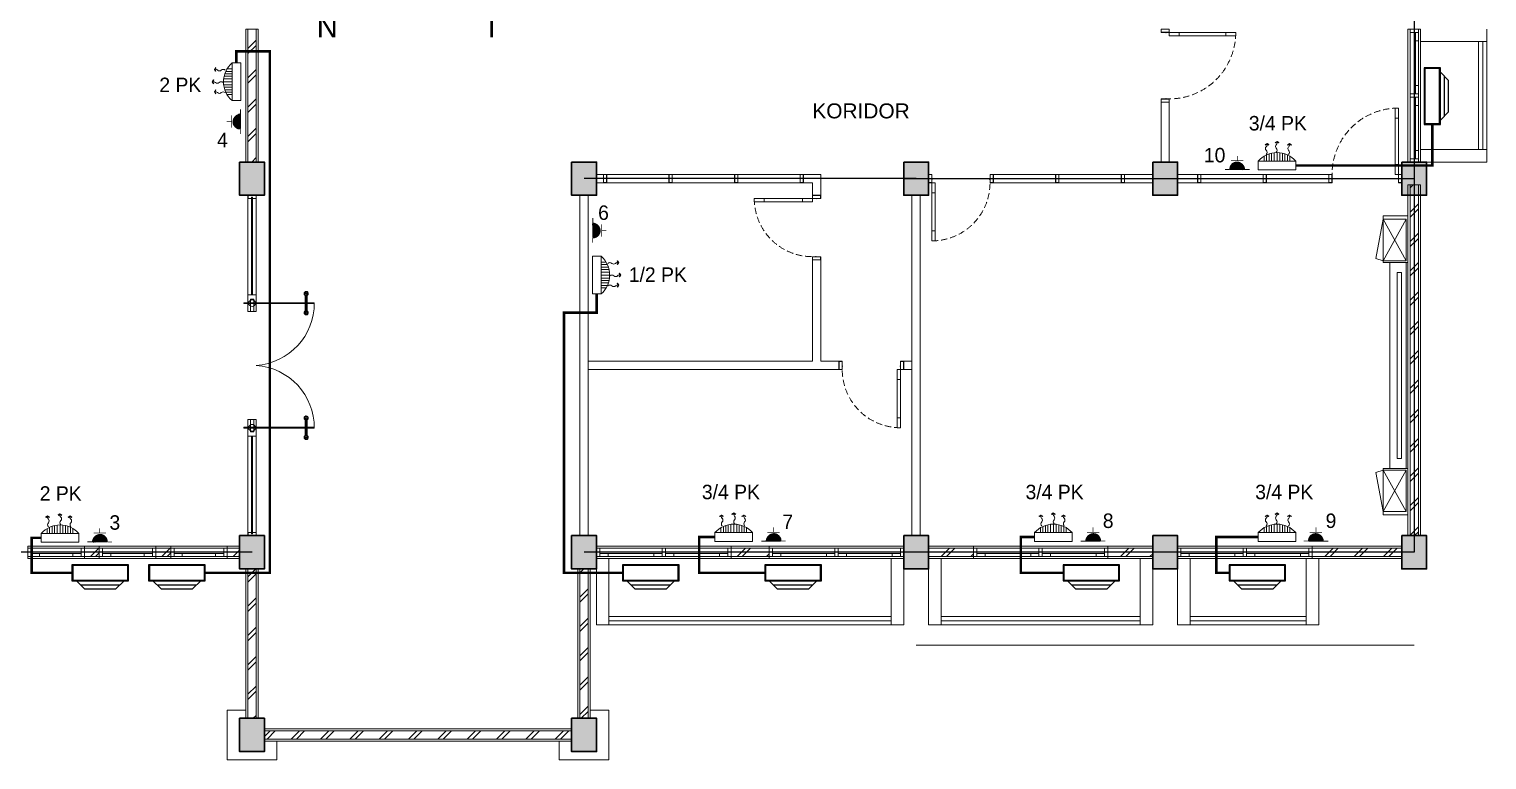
# Model space of a CAD drawing. Header units: millimetres. Extents: x -11 to 19657, y -101 to 50073.
# Drawn here: x 5921 to 9433, y 24386 to 26146 of the extents above; entities that cross this region are included whole.
import ezdxf
from ezdxf.enums import TextEntityAlignment as Align

# ---------------------------------------------------------------- set-up
doc = ezdxf.new("R2010")
doc.units = ezdxf.units.MM
for name, pattern in [('ACAD_ISO02W100', [15, 12, -3]), ('DASHED', [0.75, 0.5, -0.25]), ('HIDDEN', [0.375, 0.25, -0.125])]:
    doc.linetypes.add(name, pattern=pattern)
for name, color, linetype in [('AC', 4, 'Continuous'), ('D1', 1, 'Continuous'), ('D2', 3, 'Continuous'), ('potongan', 210, 'Continuous')]:
    doc.layers.add(name, color=color, linetype=linetype)
for name, color, linetype, lineweight in [('ars', 11, 'Continuous', 5), ('dinding', 5, 'Continuous', 15), ('FURNITURE', 163, 'Continuous', 5), ('KOLOM', 1, 'Continuous', 30), ('kus', 63, 'Continuous', 15), ('LAMPU-LISTRIK', 22, 'Continuous', 0), ('lan', 7, 'Continuous', 15), ('not', 7, 'Continuous', 20), ('PARTISI', 190, 'Continuous', 9), ('sol kol', 8, 'Continuous', 0)]:
    doc.layers.add(name, color=color, linetype=linetype, lineweight=lineweight)
doc.layers.add('as', color=1, linetype='Continuous', plot=False)
doc.styles.get("Standard").update_dxf_attribs({"font": 'arial.ttf'})
doc.styles.add('style2', font='verdana.ttf')
doc.dimstyles.new('SK-10', dxfattribs={"dimtxt": 0.25, "dimasz": 0.1, "dimexe": 0.1, "dimexo": 0, "dimgap": 0.09, "dimtad": 1, "dimdec": 0, "dimlfac": 10, "dimzin": 0, "dimdsep": 46, "dimtxsty": 'Standard', "dimblk": 'BULAT', "dimcen": 0.09, "dimclrd": 256, "dimclre": 256, "dimclrt": 256, "dimadec": 0, "dimazin": 0, "dimtfac": 1, "dimtdec": 0, "dimtofl": 0, "dimtmove": 2, "dimatfit": 3, "dimldrblk": 'BULAT', "dimfxl": 0, "dimtolj": 1, "dimtzin": 0, "dimlwd": -1, "dimlwe": -1, "dimarcsym": 0})
pattern_1 = [(45, (6758.166, 24570.925), (-35.3553, 35.3553), []), (45, (6770.666, 24570.925), (-35.3553, 35.3553), [])]

# ---------------------------------------------------------------- blocks, each defined once
blk = doc.blocks.new('K1')
at = {"layer": 'KOLOM'}
blk.add_lwpolyline([(0.2, 0.15), (-0.2, 0.15), (-0.2, -0.15), (0.2, -0.15), (0.2, 0.15)], dxfattribs=at)
blk = doc.blocks.new('P1')
at = {"lineweight": 5}
h = blk.add_hatch(dxfattribs=at)
h.set_pattern_fill('ANSI31', color=256, scale=0.020282, angle=-315, style=0)
h.set_pattern_definition([(179.99999863, (-506.106483, 1417.280242), (6.07e-11, 0.0025352112676), [])])
h.paths.add_polyline_path([(-1.729, 0.805, -1), (-1.693, 0.77, -1)])
h.paths.add_polyline_path([(-1.724, 0.801, 1), (-1.697, 0.774, 1)], flags=16)
h = blk.add_hatch(dxfattribs=at)
h.set_pattern_fill('ANSI31', color=256, scale=0.020282, angle=-315, style=0)
h.set_pattern_definition([(270.00000137, (1414.9464214, -503.7726625), (0.0025352112676, 6.07e-11), [])])
h.paths.add_polyline_path([(-1.528, 0.605, 1), (-1.564, 0.641, 1)])
h.paths.add_polyline_path([(-1.532, 0.609, -1), (-1.56, 0.637, -1)], flags=16)
h = blk.add_hatch(dxfattribs=at)
h.set_pattern_fill('ANSI31', color=256, scale=0.020282, angle=-315, style=0)
h.set_pattern_definition([(179.99999863, (-505.0458133, 1416.2195722), (6.07e-11, 0.0025352112676), [])])
h.paths.add_polyline_path([(-0.668, -0.255, -1), (-0.632, -0.291, -1)])
h.paths.add_polyline_path([(-0.664, -0.259, 1), (-0.636, -0.287, 1)], flags=16)
h = blk.add_hatch(dxfattribs=at)
h.set_pattern_fill('ANSI31', color=256, scale=0.020282, angle=-315, style=0)
h.set_pattern_definition([(270.00000137, (1416.0070912, -504.8333323), (0.0025352112676, 6.07e-11), [])])
h.paths.add_polyline_path([(-0.468, -0.455, 1), (-0.504, -0.42, 1)])
h.paths.add_polyline_path([(-0.472, -0.451, -1), (-0.499, -0.424, -1)], flags=16)
for p, q in [((-1.724, 0.801), (-1.697, 0.774)), ((-1.686, 0.781), (-1.623, 0.718)), ((-1.553, 0.648), (-1.616, 0.711)), ((-1.532, 0.609), (-1.56, 0.637)), ((-0.664, -0.259), (-0.636, -0.287)), ((-0.625, -0.28), (-0.562, -0.343)), ((-0.492, -0.413), (-0.555, -0.35)), ((-0.472, -0.451), (-0.499, -0.424))]:
    blk.add_line(p, q, dxfattribs=at)
at = {"color": 9, "lineweight": 5}
for p, q in [((-1.641, 0.7), (-1.704, 0.763)), ((-1.634, 0.693), (-1.571, 0.63)), ((-0.58, -0.361), (-0.643, -0.298)), ((-0.573, -0.368), (-0.51, -0.431))]:
    blk.add_line(p, q, dxfattribs=at)
at = {"color": 8, "lineweight": 5}
for p, q in [((-1.64, 0.701), (-1.703, 0.763)), ((-1.639, 0.702), (-1.701, 0.764)), ((-1.636, 0.705), (-1.697, 0.766)), ((-1.631, 0.71), (-1.692, 0.771)), ((-1.624, 0.703), (-1.563, 0.642)), ((-1.633, 0.694), (-1.57, 0.631)), ((-1.632, 0.695), (-1.57, 0.633)), ((-1.629, 0.698), (-1.568, 0.637)), ((-0.58, -0.36), (-0.642, -0.297)), ((-0.578, -0.358), (-0.64, -0.296)), ((-0.575, -0.356), (-0.636, -0.294)), ((-0.57, -0.351), (-0.631, -0.29)), ((-0.572, -0.367), (-0.51, -0.43)), ((-0.571, -0.366), (-0.509, -0.428)), ((-0.568, -0.363), (-0.507, -0.424)), ((-0.563, -0.358), (-0.502, -0.419))]:
    blk.add_line(p, q, dxfattribs=at)
for points in [[(-1.1, 1.241), (-1.701, 0.64), (-1.694, 0.633), (-1.093, 1.234), (-1.1, 1.241)], [(-1.273, 1.202), (-1.202, 1.273), (-1.061, 1.132), (-1.132, 1.061), (-1.273, 1.202)], [(-0.032, 0.173), (-0.633, -0.428), (-0.64, -0.421), (-0.039, 0.18), (-0.032, 0.173)], [(-0.071, 0), (0, 0.071), (-0.142, 0.212), (-0.212, 0.142), (-0.071, 0)]]:
    blk.add_lwpolyline(points)
at = {"lineweight": 9}
for points in [[(-1.153, 1.181), (-1.181, 1.153), (-1.216, 1.188), (-1.188, 1.216)], [(-1.082, 1.11), (-1.11, 1.082), (-1.181, 1.153), (-1.153, 1.181)], [(-0.163, 0.191), (-0.191, 0.163), (-0.12, 0.092), (-0.092, 0.12)], [(-0.092, 0.12), (-0.12, 0.092), (-0.085, 0.057), (-0.057, 0.085)]]:
    blk.add_lwpolyline(points, close=True, dxfattribs=at)
at = {"lineweight": 5}
for points in [[(-1.697, 0.801), (-1.724, 0.774)], [(-1.532, 0.637), (-1.56, 0.609)], [(-0.636, -0.259), (-0.664, -0.287)], [(-0.472, -0.424), (-0.499, -0.451)]]:
    blk.add_lwpolyline(points, dxfattribs=at)
for points in [[(-1.701, 0.64, 0.396093), (-0.672, 0.601)], [(-0.633, -0.428, -0.396093), (-0.672, 0.601)]]:
    blk.add_lwpolyline(points, format="xyb")
for centre in [(-1.167, 1.167), (-0.106, 0.106)]:
    blk.add_circle(centre, 0.04)
for centre, radius in [((-1.711, 0.788), 0.0254), ((-1.711, 0.788), 0.0195), ((-1.546, 0.623), 0.0254), ((-1.546, 0.623), 0.0195), ((-0.65, -0.273), 0.0254), ((-0.65, -0.273), 0.0195), ((-0.486, -0.437), 0.0254), ((-0.486, -0.437), 0.0195)]:
    blk.add_circle(centre, radius, dxfattribs=at)
blk = doc.blocks.new('P 80')
at = {"linetype": 'HIDDEN', "ltscale": 0.3}
blk.add_lwpolyline([(-0.84, 0.1, -0.414214), (-0.04, 0.9, -1.303225)], format="xyb", dxfattribs=at)
for points in [[(-0.04, 0.9), (-0.08, 0.9), (-0.08, 0.78), (-0.04, 0.78)], [(-0.04, 0.78), (-0.08, 0.78), (-0.08, 0.22), (-0.04, 0.22)], [(-0.04, 0.1), (-0.08, 0.1), (-0.08, 0.22), (-0.04, 0.22)], [(-0.835, 0.06), (-0.84, 0.06), (-0.84, 0.061), (-0.84, 0.1), (-0.88, 0.1), (-0.88, 0), (-0.84, 0), (-0.84, 0.056), (-0.835, 0.058)], [(-0.842, 0.002), (-0.878, 0.002), (-0.878, 0.098), (-0.842, 0.098)], [(-0.045, 0.06), (-0.04, 0.06), (-0.04, 0.061), (-0.04, 0.1), (0, 0.1), (0, 0), (-0.04, 0), (-0.04, 0.056), (-0.045, 0.058)], [(-0.038, 0.002), (-0.002, 0.002), (-0.002, 0.098), (-0.038, 0.098)]]:
    blk.add_lwpolyline(points, close=True)
blk = doc.blocks.new('P 70')
at = {"linetype": 'HIDDEN', "ltscale": 0.3}
blk.add_lwpolyline([(-0.74, 0.1, -0.414214), (-0.04, 0.8, -1.303225)], format="xyb", dxfattribs=at)
for points in [[(-0.04, 0.8), (-0.08, 0.8), (-0.08, 0.68), (-0.04, 0.68)], [(-0.04, 0.68), (-0.08, 0.68), (-0.08, 0.22), (-0.04, 0.22)], [(-0.04, 0.1), (-0.08, 0.1), (-0.08, 0.22), (-0.04, 0.22)], [(-0.735, 0.06), (-0.74, 0.06), (-0.74, 0.061), (-0.74, 0.1), (-0.78, 0.1), (-0.78, 0), (-0.74, 0), (-0.74, 0.056), (-0.735, 0.058)], [(-0.742, 0.002), (-0.778, 0.002), (-0.778, 0.098), (-0.742, 0.098)], [(-0.045, 0.06), (-0.04, 0.06), (-0.04, 0.061), (-0.04, 0.1), (0, 0.1), (0, 0), (-0.04, 0), (-0.04, 0.056), (-0.045, 0.058)], [(-0.038, 0.002), (-0.002, 0.002), (-0.002, 0.098), (-0.038, 0.098)]]:
    blk.add_lwpolyline(points, close=True)
blk = doc.blocks.new('FUR.6')
at = {"lineweight": 13}
for p, q in [((-0.2, 1.26), (-0.2, 1.76)), ((0.08, 1.76), (-0.2, 1.76)), ((0.08, 1.24), (0.08, 1.74)), ((-0.22, 1.24), (0.08, 1.24)), ((-0.2, 1.26), (0.08, 1.26)), ((-0.2, 0), (-0.2, 1.24)), ((0, 0), (0, 1.24)), ((-0.2, 0), (-0.2, -1.24)), ((0, 0), (0, -1.24)), ((-0.22, -1.24), (0.08, -1.24)), ((-0.2, -1.26), (-0.2, -1.76)), ((-0.2, -1.26), (0.08, -1.26)), ((0.08, -1.24), (0.08, -1.74)), ((0.08, -1.76), (-0.2, -1.76))]:
    blk.add_line(p, q, dxfattribs=at)
at = {"lineweight": 5}
for p, q in [((-0.2, 1.76), (0.08, 1.26)), ((-0.2, 1.26), (0.08, 1.76)), ((-0.2, -1.76), (0.08, -1.26)), ((-0.2, -1.26), (0.08, -1.76))]:
    blk.add_line(p, q, dxfattribs=at)
at = {"linetype": 'ACAD_ISO02W100', "lineweight": 5}
for p, q in [((0.08, 1.76), (0.169, 1.289)), ((0.169, 1.289), (0.08, 1.26)), ((0.169, -1.289), (0.08, -1.26)), ((0.08, -1.76), (0.169, -1.289))]:
    blk.add_line(p, q, dxfattribs=at)
at = {"lineweight": 13}
for points in [[(0.08, 1.8), (-0.22, 1.8), (-0.22, 0)], [(-0.091, 0), (-0.091, 1.119), (-0.141, 1.119), (-0.141, 0)], [(0.08, -1.8), (-0.22, -1.8), (-0.22, 0)], [(-0.091, 0), (-0.091, -1.119), (-0.141, -1.119), (-0.141, 0)]]:
    blk.add_lwpolyline(points, dxfattribs=at)
for points in [[(0.08, 1.8), (0.08, 1.76)], [(0.08, -1.8), (0.08, -1.76)]]:
    blk.add_lwpolyline(points)
blk = doc.blocks.new('NOTASI RUANG')
at = {"layer": 'not'}
for height, p in [(0.26, (-0.011, 0.3)), (0.175, (-0.009, -0.017))]:
    blk.add_attdef('RUANG', text='', height=height, dxfattribs=at).set_placement(p, align=Align.MIDDLE_CENTER)
blk = doc.blocks.new('H')
at = {"layer": 'LAMPU-LISTRIK', "ltscale": 2}
blk.add_line((2116771, -303777), (2116700, -303777), dxfattribs=at)
at = {"layer": 'LAMPU-LISTRIK', "ltscale": 2, "const_width": 10}
for points in [[(2116880, -303647), (2116880, -303577)], [(2116700, -303777), (2116771, -303777)], [(2116970, -303647), (2116790, -303647)], [(2117060, -303777), (2116989, -303777)]]:
    blk.add_lwpolyline(points, dxfattribs=at)
blk.add_lwpolyline([(2116989, -303777, 1), (2116771, -303777)], format="xyb", dxfattribs=at)
blk = doc.blocks.new('01AROR1k')
for points in [[(21, 21), (16, 26), (0, 0)], [(21, -21), (16, -26), (0, 0)]]:
    blk.add_lwpolyline(points, close=True)
for centre, radius, start, end in [((13, 44), 46, 253.9459, 313.0849), ((68, -15), 35.6, 46.9151, 133.0849), ((120, 40), 40.1, 226.9151, 313.0849)]:
    blk.add_arc(centre, radius, start, end)
blk = doc.blocks.new('FDS')
at = {"layer": 'LAMPU-LISTRIK', "color": 2}
for p, q in [((4834.5, 21594.7), (4834.5, 21573.6)), ((4925.4, 21594.7), (4834.5, 21594.7)), ((4834.5, 21573.6), (4925.4, 21573.6)), ((4849, 21561.6), (4849, 21573.6)), ((4854.9, 21558.5), (4854.9, 21573.6)), ((4861, 21556.1), (4861, 21573.6)), ((4866.8, 21554.5), (4866.8, 21573.6)), ((4872.8, 21553.5), (4872.8, 21573.6)), ((4880, 21553.1), (4880, 21573.6)), ((4887.1, 21553.5), (4887.1, 21573.6)), ((4893.2, 21554.5), (4893.2, 21573.6)), ((4899, 21556.1), (4899, 21573.6)), ((4905, 21558.5), (4905, 21573.6)), ((4910.9, 21561.6), (4910.9, 21573.6)), ((4925.4, 21594.7), (4925.4, 21573.6))]:
    blk.add_line(p, q, dxfattribs=at)
blk.add_arc((4880, 21613.6), 60.5, 221.3856, 318.6144, dxfattribs=at)
at = {"layer": 'LAMPU-LISTRIK', "color": 2, "xscale": -0.1783600000298975, "yscale": 0.1783600000298975, "zscale": 0.17836, "rotation": 270}
for p in [(4850, 21531.2), (4879.9, 21526.2), (4904.1, 21531.1)]:
    blk.add_blockref('01AROR1k', p, dxfattribs=at)
blk = doc.blocks.new('HGD')
at = {"layer": 'AC'}
blk.add_line((4713.8, 19028.2), (4809.3, 19028.2), dxfattribs=at)
for points in [[(4693.4, 19037.9), (4829.7, 19037.9), (4829.7, 19076.8), (4693.4, 19076.8)], [(4695.4, 19039.9), (4827.8, 19039.9), (4827.8, 19074.9), (4695.4, 19074.9)]]:
    blk.add_lwpolyline(points, close=True, dxfattribs=at)
blk.add_lwpolyline([(4704.1, 19037.9), (4723.6, 19018.4), (4799.5, 19018.4), (4819, 19037.9)], dxfattribs=at)
blk = doc.blocks.new('BULAT')
for p, q in [((-1, 0), (1, 0)), ((0, -1), (0, 1))]:
    blk.add_line(p, q)
blk.add_circle((0, 0), 0.5)
blk = doc.blocks.new('*D117')
at = {"layer": 'Defpoints', "color": 0}
for p in [(8058.2, 24845.9), (9258.2, 24845.9), (9258.2, 24662.1)]:
    blk.add_point(p, dxfattribs=at)
at = {"layer": 'lan'}
for p, q in [((8058.2, 24662.2), (8058.2, 24662)), ((8058.3, 24662.1), (9258.1, 24662.1)), ((9258.2, 24662.2), (9258.2, 24662))]:
    blk.add_line(p, q, dxfattribs=at)
at = {"layer": 'lan', "xscale": 0.1, "yscale": 0.1, "zscale": 0.1, "rotation": 180}
blk.add_blockref('BULAT', (8058.2, 24662.1), dxfattribs=at)
at = {"layer": 'lan', "xscale": 0.1, "yscale": 0.1, "zscale": 0.1}
blk.add_blockref('BULAT', (9258.2, 24662.1), dxfattribs=at)
at = {"layer": 'lan', "insert": (8658.2, 24662.3), "char_height": 0.25, "attachment_point": 5}
blk.add_mtext('\\A1;12000', dxfattribs=at)

msp = doc.modelspace()

# ---------------------------------------------------------------- hatches: boundary and pattern name
at = {"layer": 'ars'}
h = msp.add_hatch(dxfattribs=at)
h.set_pattern_fill('TEMBOK', color=256, scale=50)
h.set_pattern_definition(pattern_1)
h.paths.add_polyline_path([(6468.17, 25825.92), (6468.17, 26145.92), (6448.17, 26145.92), (6448.17, 25825.92)])
h = msp.add_hatch(dxfattribs=at)
h.set_pattern_fill('TEMBOK', color=256, scale=50)
h.set_pattern_definition([(45, (6558.166, 24570.925), (-35.3553, 35.3553), []), (45, (6570.666, 24570.925), (-35.3553, 35.3553), [])])
h.paths.add_polyline_path([(9268.17, 24925.92), (9268.17, 25770.92), (9248.17, 25770.92), (9248.17, 24925.92)])
h = msp.add_hatch(dxfattribs=at)
h.set_pattern_fill('TEMBOK', color=256, scale=50)
h.set_pattern_definition([(45, (5198.166, 24570.925), (-35.3553, 35.3553), []), (45, (5210.666, 24570.925), (-35.3553, 35.3553), [])])
h.paths.add_polyline_path([(6090.17, 24895.92), (6054.17, 24895.92), (6054.17, 24875.92), (6090.17, 24875.92)])
h = msp.add_hatch(dxfattribs=at)
h.set_pattern_fill('TEMBOK', color=256, scale=50)
h.set_pattern_definition([(45, (5370.166, 24570.925), (-35.3553, 35.3553), []), (45, (5382.666, 24570.925), (-35.3553, 35.3553), [])])
h.paths.add_polyline_path([(6262.17, 24895.92), (6226.17, 24895.92), (6226.17, 24875.92), (6262.17, 24875.92)])
h = msp.add_hatch(dxfattribs=at)
h.set_pattern_fill('TEMBOK', color=256, scale=50)
h.set_pattern_definition([(45, (5542.166, 24570.925), (-35.3553, 35.3553), []), (45, (5554.666, 24570.925), (-35.3553, 35.3553), [])])
h.paths.add_polyline_path([(6428.17, 24895.92), (6398.17, 24895.92), (6398.17, 24875.92), (6428.17, 24875.92)])
h = msp.add_hatch(dxfattribs=at)
h.set_pattern_fill('TEMBOK', color=256, scale=50)
h.set_pattern_definition([(45, (6756.166, 24570.925), (-35.3553, 35.3553), []), (45, (6768.666, 24570.925), (-35.3553, 35.3553), [])])
h.paths.add_polyline_path([(7704.17, 24895.92), (7612.17, 24895.92), (7612.17, 24875.92), (7704.17, 24875.92)])
h = msp.add_hatch(dxfattribs=at)
h.set_pattern_fill('TEMBOK', color=256, scale=50)
h.set_pattern_definition([(45, (7248.166, 24570.925), (-35.3553, 35.3553), []), (45, (7260.666, 24570.925), (-35.3553, 35.3553), [])])
h.paths.add_polyline_path([(8196.17, 24895.92), (8088.17, 24895.92), (8088.17, 24875.92), (8196.17, 24875.92)])
h = msp.add_hatch(dxfattribs=at)
h.set_pattern_fill('TEMBOK', color=256, scale=50)
h.set_pattern_definition([(45, (7680.166, 24570.925), (-35.3553, 35.3553), []), (45, (7692.666, 24570.925), (-35.3553, 35.3553), [])])
h.paths.add_polyline_path([(8628.17, 24895.92), (8520.17, 24895.92), (8520.17, 24875.92), (8628.17, 24875.92)])
h = msp.add_hatch(dxfattribs=at)
h.set_pattern_fill('TEMBOK', color=256, scale=50)
h.set_pattern_definition([(45, (8172.166, 24570.925), (-35.3553, 35.3553), []), (45, (8184.666, 24570.925), (-35.3553, 35.3553), [])])
h.paths.add_polyline_path([(9228.17, 24895.92), (9012.17, 24895.92), (9012.17, 24875.92), (9228.17, 24875.92)])
h = msp.add_hatch(dxfattribs=at)
h.set_pattern_fill('TEMBOK', color=256, scale=50)
h.set_pattern_definition(pattern_1)
h.paths.add_polyline_path([(6468.17, 24845.92), (6448.17, 24845.92), (6448.17, 24485.92), (6468.17, 24485.92)])
h = msp.add_hatch(dxfattribs=at)
h.set_pattern_fill('TEMBOK', color=256, scale=50)
h.set_pattern_definition(pattern_1)
h.paths.add_polyline_path([(7268.17, 24845.92), (7248.17, 24845.92), (7248.17, 24485.92), (7268.17, 24485.92)])
h = msp.add_hatch(dxfattribs=at)
h.set_pattern_fill('TEMBOK', color=256, scale=50)
h.set_pattern_definition(pattern_1)
h.paths.add_polyline_path([(7228.17, 24455.92), (6488.17, 24455.92), (6488.17, 24435.92), (7228.17, 24435.92)])
at = {"layer": 'potongan', "ltscale": 150}
h = msp.add_hatch(dxfattribs=at)
h.set_pattern_fill('ANSI31', color=256, scale=1.3, angle=-90, style=0)
h.set_pattern_definition([(135, (438298.32083, -1178314.3022), (-0.114904851943, -0.114904851943), [])])
edge = h.paths.add_edge_path()
edge.add_ellipse((6430.06, 25923.24), major_axis=(-12.57, 12.57), ratio=1, start_angle=-45, end_angle=135)
edge.add_line((6430.06, 25905.46), (6430.06, 25941.02))
h = msp.add_hatch(dxfattribs=at)
h.set_pattern_fill('ANSI31', color=256, scale=1.3, angle=-180, style=0)
h.set_pattern_definition([(45, (-1195405.80311, -406060.3015), (-0.114904851943, 0.114904851943), [])])
edge = h.paths.add_edge_path()
edge.add_ellipse((8831.74, 25807.96), major_axis=(12.57, 12.57), ratio=1, start_angle=-45, end_angle=135)
edge.add_line((8813.96, 25807.96), (8849.52, 25807.96))
h = msp.add_hatch(dxfattribs=at)
h.set_pattern_fill('ANSI31', color=256, scale=1.3, angle=-270, style=0)
h.set_pattern_definition([(45, (-424589.24133, -1178576.4601), (0.114904851943, -0.114904851943), [])])
edge = h.paths.add_edge_path()
edge.add_ellipse((7279.02, 25661.08), major_axis=(12.57, 12.57), ratio=1, start_angle=225, end_angle=405, ccw=False)
edge.add_line((7279.02, 25643.3), (7279.02, 25678.87))
h = msp.add_hatch(dxfattribs=at)
h.set_pattern_fill('ANSI31', color=256, scale=1.3, style=0)
h.set_pattern_definition([(135, (1210328.99395, -406957.26895), (0.114904851943, 0.114904851943), [])])
edge = h.paths.add_edge_path()
edge.add_ellipse((6091.45, 24911), major_axis=(-12.57, 12.57), ratio=1, start_angle=225, end_angle=405, ccw=False)
edge.add_line((6109.23, 24911), (6073.67, 24911))
h = msp.add_hatch(dxfattribs=at)
h.set_pattern_fill('ANSI31', color=256, scale=1.3, angle=-180, style=0)
h.set_pattern_definition([(135, (1211952.28463, -406955.28966), (0.114904851943, 0.114904851943), [])])
edge = h.paths.add_edge_path()
edge.add_ellipse((7714.74, 24912.98), major_axis=(-12.57, 12.57), ratio=1, start_angle=225, end_angle=405, ccw=False)
edge.add_line((7732.52, 24912.98), (7696.96, 24912.98))
h = msp.add_hatch(dxfattribs=at)
h.set_pattern_fill('ANSI31', color=256, scale=1.3, angle=-180, style=0)
h.set_pattern_definition([(135, (1212722.13419, -406955.28966), (0.114904851943, 0.114904851943), [])])
edge = h.paths.add_edge_path()
edge.add_ellipse((8484.59, 24912.98), major_axis=(-12.57, 12.57), ratio=1, start_angle=225, end_angle=405, ccw=False)
edge.add_line((8502.37, 24912.98), (8466.81, 24912.98))
h = msp.add_hatch(dxfattribs=at)
h.set_pattern_fill('ANSI31', color=256, scale=1.3, angle=-180, style=0)
h.set_pattern_definition([(45, (-1195216.17193, -406955.28966), (-0.114904851943, 0.114904851943), [])])
edge = h.paths.add_edge_path()
edge.add_ellipse((9021.37, 24912.98), major_axis=(12.57, 12.57), ratio=1, start_angle=-45, end_angle=135)
edge.add_line((9003.59, 24912.98), (9039.15, 24912.98))
at = {"layer": 'sol kol'}
for points in [[(6428.17, 25825.92), (6428.17, 25745.92), (6488.17, 25745.92), (6488.17, 25825.92)], [(7228.17, 25825.92), (7228.17, 25745.92), (7288.17, 25745.92), (7288.17, 25825.92)], [(8028.17, 25825.92), (8028.17, 25745.92), (8088.17, 25745.92), (8088.17, 25825.92)], [(8628.17, 25825.92), (8628.17, 25745.92), (8688.17, 25745.92), (8688.17, 25825.92)], [(9228.17, 25825.92), (9228.17, 25745.92), (9288.17, 25745.92), (9288.17, 25825.92)], [(6428.17, 24925.92), (6428.17, 24845.92), (6488.17, 24845.92), (6488.17, 24925.92)], [(7228.17, 24925.92), (7228.17, 24845.92), (7288.17, 24845.92), (7288.17, 24925.92)], [(8028.17, 24925.92), (8028.17, 24845.92), (8088.17, 24845.92), (8088.17, 24925.92)], [(8628.17, 24925.92), (8628.17, 24845.92), (8688.17, 24845.92), (8688.17, 24925.92)], [(9228.17, 24925.92), (9228.17, 24845.92), (9288.17, 24845.92), (9288.17, 24925.92)], [(6428.17, 24485.92), (6428.17, 24405.92), (6488.17, 24405.92), (6488.17, 24485.92)], [(7228.17, 24485.92), (7228.17, 24405.92), (7288.17, 24405.92), (7288.17, 24485.92)]]:
    msp.add_hatch(color=256, dxfattribs=at).paths.add_polyline_path(points)

# ---------------------------------------------------------------- linework, layer by layer
at = {"layer": 'ars'}
for points in [[(6468.17, 25825.92), (6468.17, 26145.92), (6448.17, 26145.92), (6448.17, 25825.92)], [(9268.17, 24925.92), (9268.17, 25770.92), (9248.17, 25770.92), (9248.17, 24925.92)], [(6090.17, 24895.92), (6054.17, 24895.92), (6054.17, 24875.92), (6090.17, 24875.92)], [(6262.17, 24895.92), (6226.17, 24895.92), (6226.17, 24875.92), (6262.17, 24875.92)], [(6428.17, 24895.92), (6398.17, 24895.92), (6398.17, 24875.92), (6428.17, 24875.92)], [(7704.17, 24895.92), (7612.17, 24895.92), (7612.17, 24875.92), (7704.17, 24875.92)], [(8196.17, 24895.92), (8088.17, 24895.92), (8088.17, 24875.92), (8196.17, 24875.92)], [(8628.17, 24895.92), (8520.17, 24895.92), (8520.17, 24875.92), (8628.17, 24875.92)], [(9228.17, 24895.92), (9012.17, 24895.92), (9012.17, 24875.92), (9228.17, 24875.92)], [(6468.17, 24485.92), (6468.17, 24845.92), (6448.17, 24845.92), (6448.17, 24485.92)], [(7268.17, 24485.92), (7268.17, 24845.92), (7248.17, 24845.92), (7248.17, 24485.92)], [(7228.17, 24455.92), (6488.17, 24455.92), (6488.17, 24435.92), (7228.17, 24435.92)]]:
    msp.add_lwpolyline(points, close=True, dxfattribs=at)
for points in [[(9413.17, 25855.92), (9413.17, 26115.92)], [(9423.17, 25855.92), (9423.17, 26115.92)], [(7998.17, 24730.92), (7318.17, 24730.92)], [(8598.17, 24730.92), (8118.17, 24730.92)], [(8998.17, 24730.92), (8718.17, 24730.92)], [(7998.17, 24720.92), (7318.17, 24720.92)], [(8598.17, 24720.92), (8118.17, 24720.92)], [(8998.17, 24720.92), (8718.17, 24720.92)]]:
    msp.add_lwpolyline(points, dxfattribs=at)
at = {"layer": 'as'}
for points in [[(9258.17, 27085.92), (9258.17, 24885.92)], [(8058.17, 25785.92), (7258.17, 25785.92)], [(8028.17, 25785.92), (9258.17, 25785.92)], [(6458.17, 24885.92), (4658.17, 24885.92)], [(9258.17, 24885.92), (7258.17, 24885.92)]]:
    msp.add_lwpolyline(points, dxfattribs=at)
at = {"layer": 'D2', "linetype": 'DASHED', "ltscale": 60.3, "const_width": 6.06}
for points in [[(6420.46, 26064.56), (6420.46, 26092.67), (6501.07, 26092.67), (6501.07, 24836.55), (6345.16, 24836.55)], [(8973.06, 25817.56), (9301.65, 25817.56), (9301.65, 25916.4)], [(7350.61, 24836.55), (7209.63, 24836.55), (7209.63, 25463.11), (7288.62, 25463.11), (7288.62, 25508.22)], [(5950.13, 24920.59), (5927.21, 24920.59), (5927.21, 24836.55), (6024.23, 24836.55)], [(7693.54, 24836.55), (7535.26, 24836.55), (7535.26, 24922.57), (7573.42, 24922.57)], [(8412.15, 24836.55), (8310.28, 24836.55), (8310.28, 24922.57), (8343.27, 24922.57)], [(8882.23, 24922.57), (8781.51, 24922.57), (8781.51, 24836.55), (8812.15, 24836.55)]]:
    msp.add_lwpolyline(points, dxfattribs=at)
at = {"layer": 'dinding'}
for points in [[(6473.17, 25825.92), (6473.17, 26145.92), (6443.17, 26145.92), (6443.17, 25825.92)], [(9273.17, 24925.92), (9273.17, 25770.92), (9243.17, 25770.92), (9243.17, 24925.92)], [(6090.17, 24900.92), (6054.17, 24900.92), (6054.17, 24870.92), (6090.17, 24870.92)], [(6262.17, 24900.92), (6226.17, 24900.92), (6226.17, 24870.92), (6262.17, 24870.92)], [(6428.17, 24900.92), (6398.17, 24900.92), (6398.17, 24870.92), (6428.17, 24870.92)], [(7704.17, 24900.92), (7612.17, 24900.92), (7612.17, 24870.92), (7704.17, 24870.92)], [(8196.17, 24900.92), (8088.17, 24900.92), (8088.17, 24870.92), (8196.17, 24870.92)], [(8628.17, 24900.92), (8520.17, 24900.92), (8520.17, 24870.92), (8628.17, 24870.92)], [(9228.17, 24900.92), (9012.17, 24900.92), (9012.17, 24870.92), (9228.17, 24870.92)], [(6473.17, 24485.92), (6473.17, 24845.92), (6443.17, 24845.92), (6443.17, 24485.92)], [(7273.17, 24485.92), (7273.17, 24845.92), (7243.17, 24845.92), (7243.17, 24485.92)], [(7228.17, 24460.92), (6488.17, 24460.92), (6488.17, 24430.92), (7228.17, 24430.92)]]:
    msp.add_lwpolyline(points, close=True, dxfattribs=at)
at = {"layer": 'kus'}
for p, q in [((9248.17, 25989.92), (9248.17, 26137.92)), ((9261.17, 25989.92), (9261.17, 26137.92)), ((9268.17, 25989.92), (9268.17, 26137.92)), ((9261.17, 26117.92), (9268.17, 26117.92)), ((9261.17, 26009.92), (9268.17, 26009.92)), ((9248.17, 25833.92), (9248.17, 25981.92)), ((9261.17, 25833.92), (9261.17, 25981.92)), ((9261.17, 25961.92), (9268.17, 25961.92)), ((9268.17, 25833.92), (9268.17, 25981.92)), ((9261.17, 25853.92), (9268.17, 25853.92)), ((7462.64, 25795.92), (7312.64, 25795.92)), ((7620.64, 25795.92), (7470.64, 25795.92)), ((7778.64, 25795.92), (7628.64, 25795.92)), ((8394.17, 25795.92), (8244.17, 25795.92)), ((8552.17, 25795.92), (8402.17, 25795.92)), ((8744.17, 25795.92), (8894.17, 25795.92)), ((8902.17, 25795.92), (9052.17, 25795.92)), ((7462.64, 25775.92), (7312.64, 25775.92)), ((7620.64, 25775.92), (7470.64, 25775.92)), ((7778.64, 25775.92), (7628.64, 25775.92)), ((8394.17, 25775.92), (8244.17, 25775.92)), ((8552.17, 25775.92), (8402.17, 25775.92)), ((8744.17, 25775.92), (8894.17, 25775.92)), ((8902.17, 25775.92), (9052.17, 25775.92)), ((6046.17, 24895.92), (5926.17, 24895.92)), ((6046.17, 24882.92), (5926.17, 24882.92)), ((6046.17, 24875.92), (5926.17, 24875.92)), ((5946.17, 24882.92), (5946.17, 24875.92)), ((6026.17, 24882.92), (6026.17, 24875.92)), ((6218.17, 24895.92), (6098.17, 24895.92)), ((6218.17, 24882.92), (6098.17, 24882.92)), ((6218.17, 24875.92), (6098.17, 24875.92)), ((6118.17, 24882.92), (6118.17, 24875.92)), ((6198.17, 24882.92), (6198.17, 24875.92)), ((6390.17, 24895.92), (6270.17, 24895.92)), ((6390.17, 24882.92), (6270.17, 24882.92)), ((6390.17, 24875.92), (6270.17, 24875.92)), ((6290.17, 24882.92), (6290.17, 24875.92)), ((6370.17, 24882.92), (6370.17, 24875.92)), ((7446.17, 24895.92), (7296.17, 24895.92)), ((7446.17, 24882.92), (7296.17, 24882.92)), ((7446.17, 24875.92), (7296.17, 24875.92)), ((7316.17, 24882.92), (7316.17, 24875.92)), ((7426.17, 24882.92), (7426.17, 24875.92)), ((7604.17, 24895.92), (7454.17, 24895.92)), ((7604.17, 24882.92), (7454.17, 24882.92)), ((7604.17, 24875.92), (7454.17, 24875.92)), ((7474.17, 24882.92), (7474.17, 24875.92)), ((7584.17, 24882.92), (7584.17, 24875.92)), ((7712.17, 24895.92), (7862.17, 24895.92)), ((7712.17, 24882.92), (7862.17, 24882.92)), ((7712.17, 24875.92), (7862.17, 24875.92)), ((7732.17, 24882.92), (7732.17, 24875.92)), ((7842.17, 24882.92), (7842.17, 24875.92)), ((7870.17, 24895.92), (8020.17, 24895.92)), ((7870.17, 24882.92), (8020.17, 24882.92)), ((7870.17, 24875.92), (8020.17, 24875.92)), ((7890.17, 24882.92), (7890.17, 24875.92)), ((8000.17, 24882.92), (8000.17, 24875.92)), ((8204.17, 24895.92), (8354.17, 24895.92)), ((8204.17, 24882.92), (8354.17, 24882.92)), ((8204.17, 24875.92), (8354.17, 24875.92)), ((8224.17, 24882.92), (8224.17, 24875.92)), ((8334.17, 24882.92), (8334.17, 24875.92)), ((8362.17, 24895.92), (8512.17, 24895.92)), ((8362.17, 24882.92), (8512.17, 24882.92)), ((8362.17, 24875.92), (8512.17, 24875.92)), ((8382.17, 24882.92), (8382.17, 24875.92)), ((8492.17, 24882.92), (8492.17, 24875.92)), ((8696.17, 24895.92), (8846.17, 24895.92)), ((8696.17, 24882.92), (8846.17, 24882.92)), ((8696.17, 24875.92), (8846.17, 24875.92)), ((8716.17, 24882.92), (8716.17, 24875.92)), ((8826.17, 24882.92), (8826.17, 24875.92)), ((8854.17, 24895.92), (9004.17, 24895.92)), ((8854.17, 24882.92), (9004.17, 24882.92)), ((8854.17, 24875.92), (9004.17, 24875.92)), ((8874.17, 24882.92), (8874.17, 24875.92)), ((8984.17, 24882.92), (8984.17, 24875.92))]:
    msp.add_line(p, q, dxfattribs=at)
at = {"layer": 'kus', "linetype": 'HIDDEN'}
for p, q in [((7462.64, 25785.92), (7312.64, 25785.92)), ((7620.64, 25785.92), (7470.64, 25785.92)), ((7778.64, 25785.92), (7628.64, 25785.92)), ((8394.17, 25785.92), (8244.17, 25785.92)), ((8552.17, 25785.92), (8402.17, 25785.92)), ((8744.17, 25785.92), (8894.17, 25785.92)), ((8902.17, 25785.92), (9052.17, 25785.92))]:
    msp.add_line(p, q, dxfattribs=at)
at = {"layer": 'kus'}
for points in [[(9268.17, 26137.92), (9268.17, 26145.92), (9248.17, 26145.92), (9248.17, 26137.92)], [(9268.17, 25981.92), (9268.17, 25989.92), (9248.17, 25989.92), (9248.17, 25981.92)], [(9268.17, 25825.92), (9268.17, 25833.92), (9248.17, 25833.92), (9248.17, 25825.92)], [(7304.64, 25775.92), (7312.64, 25775.92), (7312.64, 25795.92), (7304.64, 25795.92)], [(7305.04, 25776.32), (7312.24, 25776.32), (7312.24, 25795.52), (7305.04, 25795.52)], [(7462.64, 25775.92), (7470.64, 25775.92), (7470.64, 25795.92), (7462.64, 25795.92)], [(7463.04, 25776.32), (7470.24, 25776.32), (7470.24, 25795.52), (7463.04, 25795.52)], [(7620.64, 25775.92), (7628.64, 25775.92), (7628.64, 25795.92), (7620.64, 25795.92)], [(7621.04, 25776.32), (7628.24, 25776.32), (7628.24, 25795.52), (7621.04, 25795.52)], [(7778.64, 25775.92), (7786.64, 25775.92), (7786.64, 25795.92), (7778.64, 25795.92)], [(7779.04, 25776.32), (7786.24, 25776.32), (7786.24, 25795.52), (7779.04, 25795.52)], [(8394.17, 25775.92), (8402.17, 25775.92), (8402.17, 25795.92), (8394.17, 25795.92)], [(8394.57, 25776.32), (8401.77, 25776.32), (8401.77, 25795.52), (8394.57, 25795.52)], [(8552.17, 25775.92), (8560.17, 25775.92), (8560.17, 25795.92), (8552.17, 25795.92)], [(8552.57, 25776.32), (8559.77, 25776.32), (8559.77, 25795.52), (8552.57, 25795.52)], [(8744.17, 25775.92), (8736.17, 25775.92), (8736.17, 25795.92), (8744.17, 25795.92)], [(8743.77, 25776.32), (8736.57, 25776.32), (8736.57, 25795.52), (8743.77, 25795.52)], [(8902.17, 25775.92), (8894.17, 25775.92), (8894.17, 25795.92), (8902.17, 25795.92)], [(8901.77, 25776.32), (8894.57, 25776.32), (8894.57, 25795.52), (8901.77, 25795.52)], [(6448.57, 25738.32), (6448.57, 25745.52), (6467.77, 25745.52), (6467.77, 25738.32), (6459.67, 25738.32), (6459.67, 25741.32), (6456.67, 25741.32), (6456.67, 25738.32)], [(6448.17, 25505.92), (6448.17, 25737.92), (6468.17, 25737.92), (6468.17, 25505.92)], [(6457.17, 25740.92), (6459.17, 25740.92), (6459.17, 25505.92), (6457.17, 25505.92)], [(6448.17, 25165.92), (6448.17, 24933.92), (6468.17, 24933.92), (6468.17, 25165.92)], [(6457.17, 24930.92), (6459.17, 24930.92), (6459.17, 25165.92), (6457.17, 25165.92)], [(6448.57, 24933.52), (6448.57, 24926.32), (6467.77, 24926.32), (6467.77, 24933.52), (6459.67, 24933.52), (6459.67, 24930.52), (6456.67, 24930.52), (6456.67, 24933.52)], [(5926.17, 24875.92), (5918.17, 24875.92), (5918.17, 24895.92), (5926.17, 24895.92)], [(6054.17, 24875.92), (6046.17, 24875.92), (6046.17, 24895.92), (6054.17, 24895.92)], [(6098.17, 24875.92), (6090.17, 24875.92), (6090.17, 24895.92), (6098.17, 24895.92)], [(6226.17, 24875.92), (6218.17, 24875.92), (6218.17, 24895.92), (6226.17, 24895.92)], [(6270.17, 24875.92), (6262.17, 24875.92), (6262.17, 24895.92), (6270.17, 24895.92)], [(6398.17, 24875.92), (6390.17, 24875.92), (6390.17, 24895.92), (6398.17, 24895.92)], [(7296.17, 24875.92), (7288.17, 24875.92), (7288.17, 24895.92), (7296.17, 24895.92)], [(7454.17, 24875.92), (7446.17, 24875.92), (7446.17, 24895.92), (7454.17, 24895.92)], [(7612.17, 24875.92), (7604.17, 24875.92), (7604.17, 24895.92), (7612.17, 24895.92)], [(7704.17, 24875.92), (7712.17, 24875.92), (7712.17, 24895.92), (7704.17, 24895.92)], [(7862.17, 24875.92), (7870.17, 24875.92), (7870.17, 24895.92), (7862.17, 24895.92)], [(8020.17, 24875.92), (8028.17, 24875.92), (8028.17, 24895.92), (8020.17, 24895.92)], [(8196.17, 24875.92), (8204.17, 24875.92), (8204.17, 24895.92), (8196.17, 24895.92)], [(8354.17, 24875.92), (8362.17, 24875.92), (8362.17, 24895.92), (8354.17, 24895.92)], [(8512.17, 24875.92), (8520.17, 24875.92), (8520.17, 24895.92), (8512.17, 24895.92)], [(8688.17, 24875.92), (8696.17, 24875.92), (8696.17, 24895.92), (8688.17, 24895.92)], [(8846.17, 24875.92), (8854.17, 24875.92), (8854.17, 24895.92), (8846.17, 24895.92)], [(9004.17, 24875.92), (9012.17, 24875.92), (9012.17, 24895.92), (9004.17, 24895.92)]]:
    msp.add_lwpolyline(points, close=True, dxfattribs=at)
for points in [[(6460.17, 25745.92), (6468.17, 25745.92), (6468.17, 25737.92), (6459.27, 25737.92), (6459.27, 25738.22), (6458.77, 25738.22), (6458.77, 25738.56), (6459.27, 25738.92), (6459.27, 25740.92), (6457.07, 25740.92), (6457.07, 25738.92), (6457.57, 25738.56), (6457.57, 25738.22), (6457.07, 25738.22), (6457.07, 25737.92), (6448.17, 25737.92), (6448.17, 25745.92), (6459.46, 25745.92), (6459.82, 25745.92), (6460.17, 25745.92), (6460.17, 25745.92)], [(6460.17, 24925.92), (6468.17, 24925.92), (6468.17, 24933.92), (6459.27, 24933.92), (6459.27, 24933.63), (6458.77, 24933.63), (6458.77, 24933.28), (6459.27, 24932.93), (6459.27, 24930.92), (6457.07, 24930.92), (6457.07, 24932.93), (6457.57, 24933.28), (6457.57, 24933.63), (6457.07, 24933.63), (6457.07, 24933.92), (6448.17, 24933.92), (6448.17, 24925.92), (6459.46, 24925.92), (6459.82, 24925.92), (6460.17, 24925.92), (6460.17, 24925.92)]]:
    msp.add_lwpolyline(points, dxfattribs=at)
at = {"layer": 'lan'}
for p, q in [((9273.17, 26115.92), (9433.17, 26115.92)), ((9273.17, 25855.92), (9433.17, 25855.92)), ((7318.17, 24870.92), (7318.17, 24710.92)), ((7998.17, 24870.92), (7998.17, 24710.92)), ((8118.17, 24870.92), (8118.17, 24710.92)), ((8598.17, 24870.92), (8598.17, 24710.92)), ((8718.17, 24870.92), (8718.17, 24710.92)), ((8998.17, 24870.92), (8998.17, 24710.92)), ((9028.17, 24870.92), (9028.17, 24710.92)), ((7288.17, 24845.92), (7288.17, 24710.92)), ((8028.17, 24845.92), (8028.17, 24710.92)), ((8088.17, 24845.92), (8088.17, 24710.92)), ((8628.17, 24845.92), (8628.17, 24710.92)), ((8688.17, 24845.92), (8688.17, 24710.92))]:
    msp.add_line(p, q, dxfattribs=at)
for points in [[(9273.17, 25825.92), (9273.17, 26145.92), (9243.17, 26145.92), (9243.17, 25825.92)], [(6054.17, 24870.92), (5918.17, 24870.92), (5918.17, 24900.92), (6054.17, 24900.92)], [(6226.17, 24870.92), (6090.17, 24870.92), (6090.17, 24900.92), (6226.17, 24900.92)], [(6398.17, 24870.92), (6262.17, 24870.92), (6262.17, 24900.92), (6398.17, 24900.92)], [(7612.17, 24870.92), (7288.17, 24870.92), (7288.17, 24900.92), (7612.17, 24900.92)], [(7704.17, 24870.92), (8028.17, 24870.92), (8028.17, 24900.92), (7704.17, 24900.92)], [(8196.17, 24870.92), (8520.17, 24870.92), (8520.17, 24900.92), (8196.17, 24900.92)], [(8688.17, 24870.92), (9012.17, 24870.92), (9012.17, 24900.92), (8688.17, 24900.92)]]:
    msp.add_lwpolyline(points, close=True, dxfattribs=at)
for points in [[(9288.17, 25825.92), (9433.17, 25825.92), (9433.17, 26145.92)], [(8028.17, 24710.92), (7288.17, 24710.92)], [(8628.17, 24710.92), (8088.17, 24710.92)], [(9028.17, 24710.92), (8688.17, 24710.92)], [(6443.17, 24505.92), (6398.17, 24505.92), (6398.17, 24385.92), (6518.17, 24385.92), (6518.17, 24430.92)], [(7198.17, 24430.92), (7198.17, 24385.92), (7318.17, 24385.92), (7318.17, 24505.92), (7273.17, 24505.92)]]:
    msp.add_lwpolyline(points, dxfattribs=at)
at = {"layer": 'PARTISI'}
for points in [[(8648.17, 25969.92), (8648.17, 25825.92), (8668.17, 25825.92), (8668.17, 25969.92)], [(7304.64, 25775.92), (7288.17, 25775.92), (7288.17, 25795.92), (7304.64, 25795.92)], [(7828.17, 25745.92), (7828.17, 25795.92), (7786.64, 25795.92), (7786.64, 25775.92), (7808.17, 25775.92), (7808.17, 25745.92)], [(8560.17, 25795.92), (8628.17, 25795.92), (8628.17, 25775.92), (8560.17, 25775.92)], [(8736.17, 25775.92), (8688.17, 25775.92), (8688.17, 25795.92), (8736.17, 25795.92)], [(8048.17, 24925.92), (8068.17, 24925.92), (8068.17, 25745.92), (8048.17, 25745.92)]]:
    msp.add_lwpolyline(points, close=True, dxfattribs=at)
for points in [[(7268.17, 25345.92), (7268.17, 25745.92), (7248.17, 25745.92), (7248.17, 25345.92), (7248.17, 24925.92), (7268.17, 24925.92), (7268.17, 25345.92)], [(7828.17, 25589.92), (7828.17, 25345.92), (7872.17, 25345.92), (7872.17, 25325.92), (7268.17, 25325.92), (7268.17, 25345.92), (7808.17, 25345.92), (7808.17, 25589.92)], [(8028.17, 25345.92), (8048.17, 25345.92)], [(8028.17, 25325.92), (8048.17, 25325.92)]]:
    msp.add_lwpolyline(points, dxfattribs=at)

# ---------------------------------------------------------------- block references
ref = msp.add_blockref('NOTASI RUANG', (7927.11, 25903.57), dxfattribs=dict(xscale=151.7750944366926, yscale=151.7750944366926, zscale=151.775094436689))
ref.add_attrib('RUANG', 'KORIDOR', dxfattribs={"layer": 'not', "height": 36}).set_placement((7925.42, 25949.07), align=Align.MIDDLE_CENTER)
at = {"layer": 'D1', "yscale": 0.1637999999147723, "zscale": 0.1638}
for p, xscale, rotation in [((-43328.55, 372668.19), -0.1637999999111344, 90), ((57037.63, 372406.03), 0.1637999999111344, 270)]:
    msp.add_blockref('H', p, dxfattribs=dict(at, xscale=xscale, rotation=rotation))
for p, xscale in [((355576.69, 75566.57), -0.1637999999111344), ((-340653.5, 74669.6), 0.1637999999111344), ((-339030.21, 74671.58), 0.1637999999102249), ((-338260.36, 74671.58), 0.1637999999102249), ((355766.32, 74671.58), -0.1637999999111344)]:
    msp.add_blockref('H', p, dxfattribs=dict(at, xscale=xscale))
at = {"layer": 'FURNITURE', "xscale": -200, "yscale": 200, "zscale": 200}
msp.add_blockref('FUR.6', (9199.17, 25335.92), dxfattribs=at)
at = {"layer": 'KOLOM', "xscale": 200, "yscale": 200, "zscale": 200, "rotation": 90}
for p in [(6458.17, 25785.92), (7258.17, 25785.92), (8058.17, 25785.92), (8658.17, 25785.92), (9258.17, 25785.92), (6458.17, 24885.92), (7258.17, 24885.92), (8058.17, 24885.92), (8658.17, 24885.92), (9258.17, 24885.92), (6458.17, 24445.92), (7258.17, 24445.92)]:
    msp.add_blockref('K1', p, dxfattribs=at)
at = {"layer": 'kus', "yscale": 200, "zscale": 200}
for name, p, xscale, rotation in [('P 80', (8648.17, 26145.92), -200, 270.0000000130234), ('P 70', (8088.17, 25795.92), 200, 180.0000000287148), ('P 70', (7828.17, 25745.92), 200, 90), ('P1', (6458.17, 25515.98), 199.9999999999926, 134.9999999999351), ('P 70', (8028.17, 25345.92), -200, 180)]:
    msp.add_blockref(name, p, dxfattribs=dict(at, xscale=xscale, rotation=rotation))
at = {"layer": 'kus', "xscale": 200, "yscale": 200, "zscale": 200}
msp.add_blockref('P 80', (9228.17, 25775.92), dxfattribs=at)
at = {"layer": 'lan'}
for name, p, rotation in [('FDS', (-15163.71, 30899.1), 270), ('HGD', (28359.03, 21222.98), 90), ('FDS', (13807.6, 47401.73), 180), ('FDS', (13807.6, 46506.74), 180)]:
    msp.add_blockref(name, p, dxfattribs=dict(at, rotation=rotation))
at = {"layer": 'lan', "xscale": -1}
for p, rotation in [((28872.79, 30433.59), 90), ((1115.59, 46504.76), 180), ((2738.88, 46506.74), 180), ((3508.73, 46506.74), 180)]:
    msp.add_blockref('FDS', p, dxfattribs=dict(at, rotation=rotation))
at = {"layer": 'lan'}
for p in [(1330.8, 5779.17), (1515.45, 5779.17), (2657.18, 5779.17), (3000.12, 5779.17), (3718.72, 5779.17), (4118.72, 5779.17)]:
    msp.add_blockref('HGD', p, dxfattribs=at)

# ---------------------------------------------------------------- texts
at = {"color": 0, "char_height": 34.8365, "width": 386.3687, "attachment_point": 3, "style": 'style2'}
for s, insert in [('{\\fCentury Gothic|b0|i0|c0|p34; 2 PK}', (6335.86, 26029.1)), ('{\\fCentury Gothic|b0|i0|c0|p34;3/4 PK}', (8999.58, 25936.76)), ('{\\fCentury Gothic|b0|i0|c0|p34;4}', (6399.89, 25896.35)), ('{\\fCentury Gothic|b0|i0|c0|p34;10}', (8803.24, 25859.89)), ('{\\fCentury Gothic|b0|i0|c0|p34;6}', (7317.88, 25721.27)), ('{\\fCentury Gothic|b0|i0|c0|p34;1/2 PK}', (7505.74, 25572.08)), ('{\\fCentury Gothic|b0|i0|c0|p34; 2 PK}', (6047.66, 25044.88)), ('{\\fCentury Gothic|b0|i0|c0|p34;3/4 PK}', (7681.85, 25048.52)), ('{\\fCentury Gothic|b0|i0|c0|p34;3/4 PK}', (8461.65, 25048.52)), ('{\\fCentury Gothic|b0|i0|c0|p34;3/4 PK}', (9014.99, 25048.52)), ('{\\fCentury Gothic|b0|i0|c0|p34;3}', (6140.5, 24975.03)), ('{\\fCentury Gothic|b0|i0|c0|p34;7}', (7761.8, 24976.86)), ('{\\fCentury Gothic|b0|i0|c0|p34;8}', (8533.79, 24979.23)), ('{\\fCentury Gothic|b0|i0|c0|p34;9}', (9070.57, 24979.23))]:
    msp.add_mtext(s, dxfattribs=dict(at, insert=insert))
at = {"layer": 'not', "char_height": 50, "attachment_point": 1}
for s, insert in [('\\pi-19.571;N', (6633.72, 26176.21)), ('\\pi-19.691;T', (7033.72, 26176.21))]:
    msp.add_mtext_dynamic_manual_height_columns(s, width=0.25, gutter_width=12.5, heights=[0], dxfattribs=dict(at, insert=insert))

# ---------------------------------------------------------------- dimensions: what is measured, and where the dimension line sits
at = {"layer": 'lan'}
dim = msp.add_linear_dim(base=(9258.17, 24662.07), p1=(8058.17, 24845.92), p2=(9258.17, 24845.92), dimstyle='SK-10', override={"dimfxl": 0.18, "dimfxlon": 1, "dimarcsym": 1}, dxfattribs=at)
dim.commit()
dim.dimension.update_dxf_attribs({"geometry": '*D117', "text_midpoint": (8658.17, 24662.28)})

doc.saveas('drawing.dxf')
